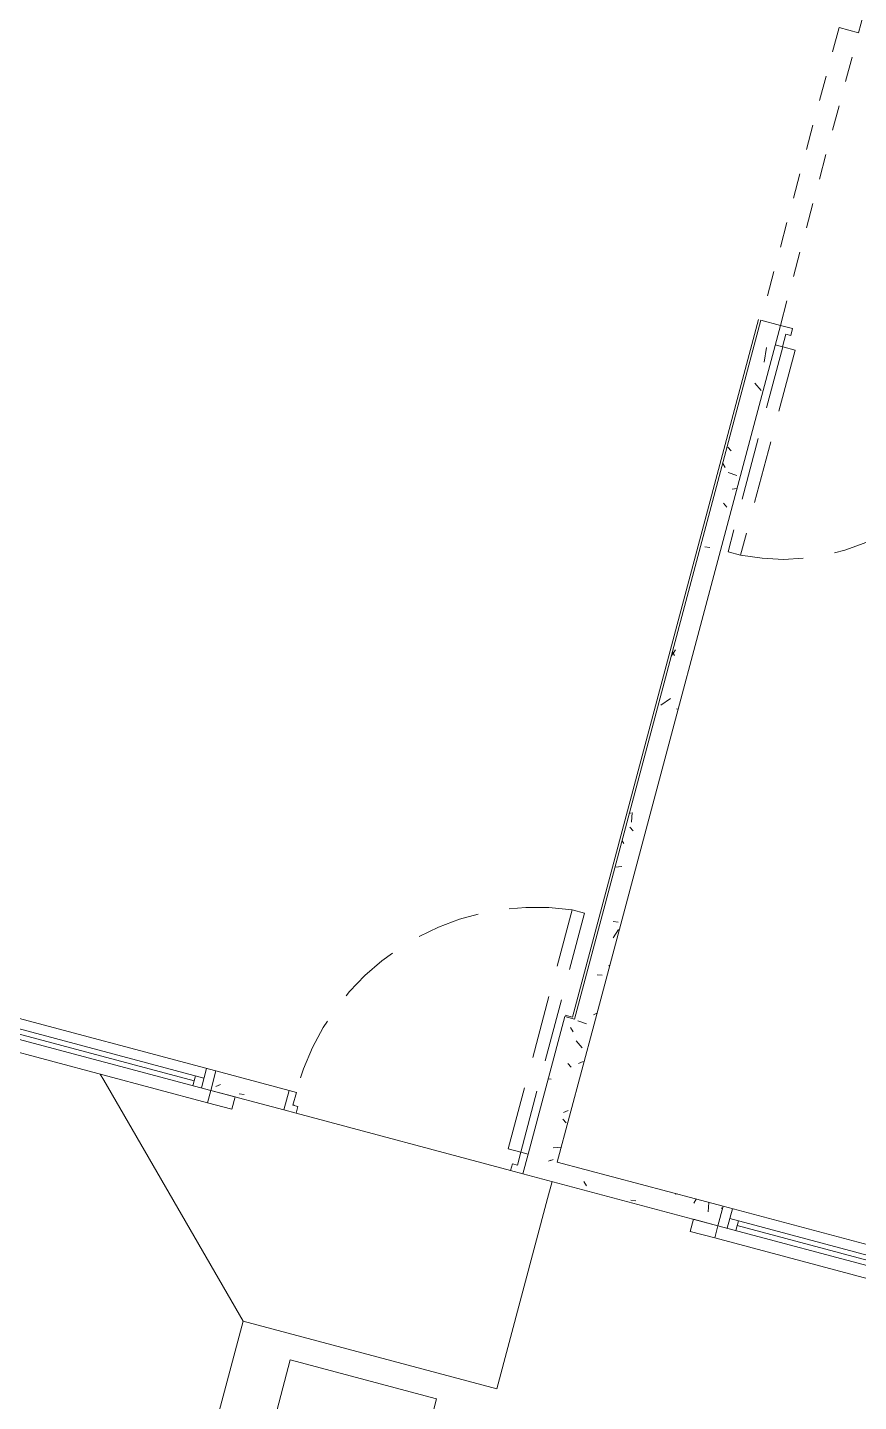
# Model space of a CAD drawing. Header units: metres. Extents: x 689715 to 690980, y 1005284 to 1006835.
# Drawn here: x 690846.95 to 690850.25, y 1005591.83 to 1005597.27 of the extents above; entities that cross this region are included whole.
import ezdxf

# ---------------------------------------------------------------- set-up
doc = ezdxf.new("R2010")
doc.units = ezdxf.units.M
for name, pattern in [('HIDDEN', [0.375, 0.25, -0.125]), ('Overhead', [0.00396875, 0.00238125, -0.0015875]), ('PHANTOM', [2.5, 1.25, -0.25, 0.25, -0.25, 0.25, -0.25])]:
    doc.linetypes.add(name, pattern=pattern)
doc.layers.add('0_NUMERO DE LOTE FASE V', color=3, linetype='Continuous')
for name, color, linetype, lineweight in [('Líneas ocultas', 7, 'HIDDEN', 13), ('Medium Lines', 10, 'Continuous', 18), ('Modelos genéricos', 7, 'Continuous', 13), ('Muros', 7, 'Continuous', 13), ('Overhead', 7, 'Overhead', 13), ('Patrón de corte', 7, 'Continuous', 13), ('Plan Swing', 7, 'HIDDEN', 13), ('Puertas', 7, 'Continuous', 13), ('Suelos', 7, 'Continuous', 9), ('Ventanas', 7, 'Continuous', 13)]:
    doc.layers.add(name, color=color, linetype=linetype, lineweight=lineweight)
pattern_1 = [(139.9999999999999, (365.6615329035558, -75.88183759397361), (0.03836033982117157, 0.4377584771638403), [0.04599999999999998, -0.5029999999999997]), (84.99999999999997, (365.6615329035558, -75.88183759397361), (-0.4580987315439035, -0.08439521406967809), [0.03700000000000001, -0.4020000000000002]), (190.451, (365.6645329040475, -75.84583759406814), (-0.4199401312074268, 0.3526758939897786), [0.039, -0.4270000000000001]), (136.1839999999999, (365.5395329040475, -75.8818375938572), (0.1004214988211118, 0.6506308650644554), [0.06899999999999998, -0.7539999999999998]), (186.6359999999999, (365.547532903729, -75.82783759379527), (-0.5938707988951819, 0.5701916118460522), [0.05799999999999998, -0.6409999999999996]), (81.18399999999994, (365.5395329040475, -75.8818375938572), (-0.5936975411065768, 0.5697220635397624), [0.05500000000000001, -0.6039999999999999]), (110.9999999999999, (365.5705329037737, -75.82083759387024), (0.245780230253577, 0.3642747293136032), [0.04599999999999999, -0.5029999999999999]), (55.99999999999997, (365.5705329037737, -75.82083759387024), (-0.4415777901075865, 0.1482769546615401), [0.03699999999999998, -0.4019999999999998]), (161.4509999999999, (365.5905329035595, -75.79083759407513), (-0.1963072483374971, 0.5120483026533341), [0.03899999999999999, -0.427]), (127.5, (365.6615329035558, -75.88183759397361), (-0.2022933454275577, 0.007375797972208872), [0.02, -0.3770000000000001, 0.02, -0.388, -0.404]), (127.5, (365.6615329035558, -75.88183759397361), (-0.2022933454275577, 0.007375797972208872), [-0.806, 0.02, -0.3840000000000001]), (97.49999999999994, (365.6615329035558, -75.88183759397361), (-0.2399435114399267, 0.1600503399492727), [0.02, -0.213, 0.02, -0.368, -0.154]), (97.49999999999994, (365.6615329035558, -75.88183759397361), (-0.2399435114399267, 0.1600503399492727), [-0.621, 0.02, -0.134]), (57.49999999999999, (365.6615329037886, -76.01783759397222), (0.01404568388630387, 0.3254162238797662), [0.01999999999999999, -0.1319999999999999, 0.01999999999999999, -0.455, -0.6309999999999997]), (57.49999999999999, (365.6615329037886, -76.01783759397222), (0.01404568388630387, 0.3254162238797662), [-0.6279999999999997, 0.01999999999999999, -0.6109999999999997]), (47.49999999999996, (365.6615329037886, -76.07883759384276), (-0.06081860510782452, 0.3554815006055007), [0.02, -0.178, 0.02, -0.2960000000000001, -0.4480000000000001]), (47.49999999999996, (365.6615329037886, -76.07883759384276), (-0.06081860510782452, 0.3554815006055007), [-0.5140000000000001, 0.02, -0.4280000000000001])]

# ---------------------------------------------------------------- blocks, each defined once
blk = doc.blocks.new('M_Opening-Door - 1_20 x 2_21 m-892349-PLANO CLAVE _8 CASAS EN HILERA_ - Dependent 1')
at = {"layer": 'Medium Lines', "color": 53}
for p, q in [((-0.6081886567164145, 0.04000000000000224), (-0.6081886567164145, -0.03999999999999618)), ((0.591811343283585, -0.03999999999999618), (0.591811343283585, 0.04000000000000224))]:
    blk.add_line(p, q, dxfattribs=at)
at = {"layer": 'Overhead', "color": 253}
for p, q in [((0.591811343283585, 0.04000000000000224), (-0.6081886567164145, 0.04000000000000224)), ((-0.6081886567164145, -0.03999999999999618), (0.591811343283585, -0.03999999999999618))]:
    blk.add_line(p, q, dxfattribs=at)
blk = doc.blocks.new('Window-Sliding - VENTANA DE 2_20 X 1_20-1540986-PLANO CLAVE _8 CASAS EN HILERA_ - Dependent 1')
at = {"layer": 'Ventanas', "color": 253}
for p, q in [((1.100365830454672, 0.04), (-1.099634169545327, 0.04)), ((-1.099634169545327, 0.04), (-1.099634169545327, -0.03999999999902364)), ((-1.099634169545327, 0.04000000000097637), (1.100365830454672, 0.04000000000097637)), ((-1.061534169779908, -0.03999999999902364), (-1.061534169779908, 0.04000000000097637)), ((-1.061534169779908, 0.04000000000097637), (-1.061534169779908, -0.03999999999902365)), ((1.062265830467165, 9.714248738745823e-13), (-1.061534169779908, 9.714248738745823e-13)), ((-1.026609169545286, 0.04000000000097637), (-1.026609169545286, 9.714248738745823e-13)), ((-0.02185916954532734, 0.02000000000096879), (-1.026609169545286, 0.02000000000096879)), ((-0.02185916954532734, 0.04000000000097637), (-0.02185916954532734, 9.714248738745823e-13)), ((0.000365830454672653, 9.714248738745823e-13), (0.000365830454672653, 0.04000000000097637)), ((0.000365830454672653, 9.714248738745823e-13), (0.000365830454672653, -0.03999999999902364)), ((0.02259083045467268, -0.03999999999902364), (0.02259083045467268, 9.714248738745823e-13)), ((1.027340830454717, -0.03999999999902364), (1.027340830454717, 9.714248738745823e-13)), ((1.062265830467165, 0.04000000000097637), (1.062265830467165, -0.03999999999902365)), ((1.100365830454672, -0.03999999999902364), (1.100365830454672, 0.04)), ((-1.099634169545327, -0.03999999999902364), (1.100365830454672, -0.03999999999902364)), ((-1.099634169545327, -0.03999999999902364), (1.100365830454672, -0.03999999999902364)), ((-1.09963416929923, -0.03999999999902364), (1.100365830455644, -0.03999999999902364)), ((0.02259083045467268, -0.0199999999990375), (1.027340830454716, -0.0199999999990375))]:
    blk.add_line(p, q, dxfattribs=at)
blk = doc.blocks.new('Window-Sliding - VENTANA DE 1_60 X 1_20-1540950-PLANO CLAVE _8 CASAS EN HILERA_ - Dependent 1')
at = {"layer": 'Ventanas', "color": 253}
for p, q in [((-0.799634169545327, -0.04), (-0.799634169545327, 0.03999999999902364)), ((-0.799634169545327, 0.03999999999902364), (0.8003658304546724, 0.03999999999902364)), ((-0.7996341695453272, 0.03999999999902364), (0.8003658304546725, 0.03999999999902364)), ((-0.7996341692992297, 0.03999999999902364), (0.800365830455645, 0.03999999999902364)), ((-0.7615341697799087, 0.03999999999902364), (-0.7615341697799087, -0.04000000000097637)), ((-0.7615341697799087, -0.04000000000097637), (-0.7615341697799087, 0.03999999999902365)), ((0.000365830454672653, -9.714248738745823e-13), (0.000365830454672653, 0.03999999999902364)), ((0.02259083045467268, 0.03999999999902364), (0.02259083045467268, -9.714248738745823e-13)), ((0.02259083045467268, 0.0199999999990375), (0.7273408304547152, 0.0199999999990375)), ((0.7273408304547152, 0.03999999999902364), (0.7273408304547152, -9.714248738745823e-13)), ((0.7622658304671647, -0.04000000000097637), (0.7622658304671647, 0.03999999999902365)), ((0.8003658304546724, 0.03999999999902364), (0.8003658304546724, -0.04)), ((0.8003658304546724, -0.04), (-0.799634169545327, -0.04)), ((-0.7996341695453272, -0.04000000000097637), (0.8003658304546725, -0.04000000000097637)), ((0.7622658304671647, -9.714248738745823e-13), (-0.761534169779909, -9.714248738745823e-13)), ((-0.7266091695452884, -0.04000000000097637), (-0.7266091695452884, -9.714248738745823e-13)), ((-0.02185916954532734, -0.02000000000096879), (-0.7266091695452884, -0.02000000000096879)), ((-0.02185916954532734, -0.04000000000097637), (-0.02185916954532734, -9.714248738745823e-13)), ((0.000365830454672653, -9.714248738745823e-13), (0.000365830454672653, -0.04000000000097637))]:
    blk.add_line(p, q, dxfattribs=at)
blk = doc.blocks.new('M_MOLDURA SENCILLA PARA VENTANAS - 2_20x1_20-1429797-PLANO CLAVE _8 CASAS EN HILERA_ - Dependent 1')
at = {"layer": 'Modelos genéricos', "color": 9, "lineweight": 9}
for p, q in [((-0.975000000000008, 0.08999999999999686), (-1.075000000000009, 0.08999999999999686)), ((-1.075000000000009, 0.08999999999999686), (-1.075000000000009, 0.04000000000000823)), ((-0.975000000000008, 0.04000000000000823), (-0.975000000000008, 0.08999999999999686)), ((1.324999999999992, 0.08999999999999686), (1.224999999999992, 0.08999999999999686)), ((1.224999999999992, 0.08999999999999686), (1.224999999999992, 0.04000000000000823)), ((1.324999999999992, 0.04000000000000823), (1.324999999999992, 0.08999999999999686)), ((-1.075000000000009, 0.04000000000000823), (-0.975000000000008, 0.04000000000000823)), ((1.224999999999992, 0.04000000000000823), (1.324999999999992, 0.04000000000000823))]:
    blk.add_line(p, q, dxfattribs=at)
at = {"layer": 'Modelos genéricos', "color": 253}
blk.add_line((-0.9750000000000082, 0.09000000000000001), (1.224999999999992, 0.09000000000000001), dxfattribs=at)
blk = doc.blocks.new('M_MOLDURA SENCILLA PARA VENTANAS - 1_20x1_60-V5-PLANO CLAVE _8 CASAS EN HILERA_ - Dependent 1')
at = {"layer": 'Modelos genéricos', "color": 9, "lineweight": 9}
for p, q in [((-0.675000000000009, 0.08999999999999686), (-0.7750000000000079, 0.08999999999999686)), ((-0.7750000000000079, 0.08999999999999686), (-0.7750000000000079, 0.04000000000000823)), ((-0.675000000000009, 0.04000000000000823), (-0.675000000000009, 0.08999999999999686)), ((1.024999999999992, 0.08999999999999686), (0.9249999999999912, 0.08999999999999686)), ((0.9249999999999912, 0.08999999999999686), (0.9249999999999912, 0.04000000000000823)), ((1.024999999999992, 0.04000000000000823), (1.024999999999992, 0.08999999999999686)), ((-0.7750000000000079, 0.04000000000000823), (-0.675000000000009, 0.04000000000000823)), ((0.9249999999999912, 0.04000000000000823), (1.024999999999992, 0.04000000000000823))]:
    blk.add_line(p, q, dxfattribs=at)
at = {"layer": 'Modelos genéricos', "color": 253}
blk.add_line((-0.675000000000008, 0.09000000000000001), (0.924999999999992, 0.09000000000000001), dxfattribs=at)
blk = doc.blocks.new('M_SINGLE DOOR_PRINCIPAL - _98 x 2_18-1543017-PLANO CLAVE _8 CASAS EN HILERA_ - Dependent 1')
at = {"layer": 'Plan Swing', "color": 253}
for p, q in [((0.4089999999999979, 0.04000000000001053), (0.4089999999999979, 1.02000000000001)), ((0.4600000000000514, 1.02000000000001), (0.4089999999999979, 1.02000000000001)), ((0.4600000000000514, 0.04000000000001053), (0.4600000000000514, 1.02000000000001)), ((0.4600000000000514, 0.04000000000001053), (0.4089999999999979, 0.04000000000001053))]:
    blk.add_line(p, q, dxfattribs=at)
blk.add_arc((0.520000000000048, 0.04480403496726841), 0.9814928273890571, 96.49364626227735, 179.9999999999998, dxfattribs=at)
at = {"layer": 'Puertas', "color": 9, "lineweight": 9}
for p, q in [((-0.460000000000006, 0.04000000000000724), (-0.4900000000000043, 0.04000000000000717)), ((-0.4600000000000058, -0.0122499999999987), (-0.460000000000006, 0.04000000000000724)), ((0.4899999999999966, 0.0400000000000091), (0.4599999999999982, 0.04000000000000896)), ((0.4599999999999982, 0.04000000000000896), (0.4599999999999982, -0.01224999999999695)), ((-0.4900000000000041, -0.03999999999999282), (-0.4400000000000057, -0.03999999999999271)), ((-0.4400000000000058, -0.01224999999999866), (-0.4600000000000058, -0.0122499999999987)), ((-0.4400000000000057, -0.03999999999999271), (-0.4400000000000058, -0.01224999999999866)), ((0.4599999999999982, -0.01224999999999695), (0.4399999999999982, -0.01224999999999702)), ((0.4399999999999982, -0.01224999999999702), (0.4399999999999982, -0.03999999999999092)), ((0.4399999999999982, -0.03999999999999092), (0.4899999999999966, -0.03999999999999099))]:
    blk.add_line(p, q, dxfattribs=at)
at = {"layer": 'Puertas', "color": 253}
for p, q in [((-0.4600000000000056, -0.01224999999998467), (-0.4600000000000056, -0.01099999999998057)), ((-0.4550000000000055, -0.01099999999998056), (-0.4600000000000056, -0.01099999999998057)), ((-0.4550000000000054, -0.01099999999998668), (-0.4600000000000054, -0.0109999999999867)), ((-0.4600000000000056, -0.01224999999998467), (-0.4550000000000055, -0.01224999999998466)), ((-0.4550000000000055, -0.01099999999998056), (-0.4550000000000055, -0.01224999999998466)), ((-0.4550000000000054, -0.01099999999998668), (-0.4550000000000054, -0.0122499999999908))]:
    blk.add_line(p, q, dxfattribs=at)
blk = doc.blocks.new('PV_PUERTA SENCILLA - _90 x 2_17-1542279-PLANO CLAVE _8 CASAS EN HILERA_ - Dependent 1')
at = {"layer": 'Líneas ocultas', "color": 253}
for p, q in [((0.3683286352964649, 0.03999999999999443), (0.3683286352964649, 0.8799999999999943)), ((0.4193286352964649, 0.8799999999999943), (0.3683286352964649, 0.8799999999999943)), ((0.4193286352964649, 0.03999999999999443), (0.4193286352964649, 0.8799999999999943)), ((0.4193286352964649, 0.03999999999999443), (0.3683286352964649, 0.03999999999999443))]:
    blk.add_line(p, q, dxfattribs=at)
blk.add_arc((0.4193286352964647, 0.03999999999997304), 0.841546790142994, 93.47440736753113, 183.4744073675307, dxfattribs=at)
at = {"layer": 'Puertas', "color": 253}
for p, q in [((-0.4500000000000027, -0.05000000000000356), (-0.450000000000003, 0.04999999999999645)), ((-0.4450000000000029, 0.04999999999999647), (-0.450000000000003, 0.04999999999999645)), ((-0.4450000000000029, 0.04999999999999647), (-0.4450000000000027, -0.05000000000000354)), ((-0.4500000000000027, -0.05000000000000356), (-0.4450000000000027, -0.05000000000000354))]:
    blk.add_line(p, q, dxfattribs=at)
at = {"layer": 'Puertas', "color": 9, "lineweight": 9}
for p, q in [((-0.4200000000000045, 0.03999999999999649), (-0.4450000000000046, 0.03999999999999646)), ((-0.4200000000000044, -0.01225000000000943), (-0.4200000000000045, 0.03999999999999649)), ((0.4499484307344891, 0.03999999999999823), (0.4200000000000014, 0.03999999999999804)), ((0.4200000000000014, 0.03999999999999804), (0.4200000000000016, -0.01225000000000783)), ((-0.4450000000000042, -0.04000000000000354), (-0.4000000000000044, -0.04000000000000346)), ((-0.4000000000000044, -0.01225000000000941), (-0.4200000000000044, -0.01225000000000943)), ((-0.4000000000000044, -0.04000000000000346), (-0.4000000000000044, -0.01225000000000941)), ((0.4200000000000016, -0.01225000000000783), (0.4000000000000016, -0.0122500000000079)), ((0.4000000000000016, -0.0122500000000079), (0.4000000000000013, -0.04000000000000183)), ((0.4000000000000013, -0.04000000000000183), (0.4499484307344889, -0.04000000000000187))]:
    blk.add_line(p, q, dxfattribs=at)
blk = doc.blocks.new('A TRANSFORMADA A B')
at = {"layer": 'Patrón de corte'}
h = blk.add_hatch(dxfattribs=at)
h.set_pattern_fill('HORMIGÓN', color=254, angle=90.00000000000001, style=0, pattern_type=2)
h.set_pattern_definition(pattern_1)
h.paths.add_polyline_path([(286.1439854069613, -61.57999999239109), (286.0639854071196, -61.57999999215826), (286.0639854071196, -61.87999999232125), (286.143985407427, -61.87999999237945)])
h.paths.add_polyline_path([(286.1439854071941, -64.28005156177096), (286.143985407427, -63.47999999229796), (286.0639854071196, -63.47999999241438), (286.0639854071196, -64.28005156177096)])
h.paths.add_polyline_path([(286.1439854069613, -65.26005156169413), (286.0639854068868, -65.2600515614613), (286.0639854071196, -65.56005156162428), (286.1439854067285, -65.56005156162428)])
h.paths.add_polyline_path([(286.1439854067285, -68.4399999876623), (286.1439854069613, -67.7600515614613), (286.0639854071196, -67.76005156157771), (286.0639854071196, -68.43999998754589)])
h = blk.add_hatch(dxfattribs=at)
h.set_pattern_fill('HORMIGÓN', color=254, angle=90.00000000000001, style=0, pattern_type=2)
h.set_pattern_definition(pattern_1)
h.paths.add_polyline_path([(285.4989854069427, -64.23999999236548), (285.4989854074083, -64.15999999223277), (282.6338196631987, -64.15999999223277), (282.6338196631987, -64.23999999230728), (283.6176494921092, -64.23999999230728)], flags=0)
h.paths.add_polyline_path([(281.4338196632452, -64.15999999223277), (277.9638196628075, -64.15999999252381), (277.9638196632732, -64.23999999236548), (281.4338196634781, -64.23999999213265)], flags=0)
h = blk.add_hatch(dxfattribs=at)
h.set_pattern_fill('HORMIGÓN', color=254, angle=90.00000000000001, style=0, pattern_type=2)
h.set_pattern_definition(pattern_1)
h.paths.add_polyline_path([(286.0639854068868, -64.15999999211635), (285.4989854074083, -64.15999999223277), (285.4989854069427, -64.27999999222811), (286.0639854068868, -64.27999999234453)], flags=0)
at = {"layer": 'Muros', "color": 253}
for p, q in [((286.0639854071196, -63.47999999241438), (286.0639854068868, -64.15999999211635)), ((286.1439854071941, -64.28005156177096), (286.143985407427, -63.47999999229796)), ((281.4338196632452, -64.15999999223277), (277.9638196628075, -64.15999999252381)), ((285.4989854074083, -64.15999999223277), (282.6338196631987, -64.15999999223277)), ((286.0639854068868, -64.15999999211635), (285.4989854074083, -64.15999999223277)), ((282.6338196631987, -64.23999999230728), (285.4989854069427, -64.23999999236548)), ((285.4939854070544, -64.24999982467853), (282.6338196631987, -64.24999982467853)), ((285.4939854070544, -64.24999982467853), (285.4939854068216, -64.2799999921699)), ((285.4989854069427, -64.23999999236548), (285.4989854069427, -64.27999999222811)), ((285.4989854069427, -64.27999999222811), (286.0639854068868, -64.27999999234453)), ((286.0639854071196, -64.28005156177096), (286.1439854071941, -64.28005156177096)), ((286.0639854068868, -65.2600515614613), (286.0639854071196, -65.56005156162428)), ((286.1439854069613, -65.26005156169413), (286.0639854068868, -65.2600515614613)), ((286.1439854067285, -65.56005156162428), (286.1439854069613, -65.26005156169413))]:
    blk.add_line(p, q, dxfattribs=at)
at = {"layer": 'Suelos', "color": 9}
for p, q in [((286.2139854070265, -64.15999784879386), (286.1439854069613, -64.15999786724569)), ((286.9939854070544, -64.15999764634762), (286.2139854070265, -64.15999784879386)), ((286.9939854068216, -65.20005156181287), (286.9939854070544, -64.15999764634762)), ((286.1439854071941, -65.21005156164756), (286.1439854067285, -64.33005156175932)), ((287.4939854070544, -64.38005156174768), (287.0939854069147, -64.38005156151485)), ((287.0939854069147, -64.38005156151485), (287.0939854069147, -64.98005156166619)), ((287.0939854069147, -64.98005156166619), (287.4939854065888, -64.9800515617244)), ((286.2139854070265, -65.98005156154977), (286.9939854068216, -65.20005156181287)), ((291.1439854067285, -65.20005156158004), (286.9939854068216, -65.20005156181287)), ((286.1939854072407, -66.00005156151019), (286.2139854070265, -65.98005156154977))]:
    blk.add_line(p, q, dxfattribs=at)
at = {"color": 254, "lineweight": 13}
for name, p, rotation in [('M_MOLDURA SENCILLA PARA VENTANAS - 1_20x1_60-V5-PLANO CLAVE _8 CASAS EN HILERA_ - Dependent 1', (286.103985406924, -62.55499999236781), 270), ('Window-Sliding - VENTANA DE 1_60 X 1_20-1540950-PLANO CLAVE _8 CASAS EN HILERA_ - Dependent 1', (286.1039854066912, -62.67963416181738), 270), ('PV_PUERTA SENCILLA - _90 x 2_17-1542279-PLANO CLAVE _8 CASAS EN HILERA_ - Dependent 1', (282.6738196632359, -63.71005156141473), 270), ('M_SINGLE DOOR_PRINCIPAL - _98 x 2_18-1543017-PLANO CLAVE _8 CASAS EN HILERA_ - Dependent 1', (286.1039854066912, -64.7700515614124), 90), ('M_MOLDURA SENCILLA PARA VENTANAS - 2_20x1_20-1429797-PLANO CLAVE _8 CASAS EN HILERA_ - Dependent 1', (286.1039854066912, -66.535051561601), 270), ('Window-Sliding - VENTANA DE 2_20 X 1_20-1540986-PLANO CLAVE _8 CASAS EN HILERA_ - Dependent 1', (286.1039854066912, -66.65968573110877), 270)]:
    blk.add_blockref(name, p, dxfattribs=dict(at, rotation=rotation))
blk.add_blockref('M_Opening-Door - 1_20 x 2_21 m-892349-PLANO CLAVE _8 CASAS EN HILERA_ - Dependent 1', (282.0420083203353, -64.19999999221181), dxfattribs=at)
blk = doc.blocks.new('CASTILLA 7 NUEVA')
at = {"rotation": 269.9999998879757}
blk.add_blockref('A TRANSFORMADA A B', (330.5665340038831, 260.2961971417535), dxfattribs=at)

msp = doc.modelspace()

# ---------------------------------------------------------------- block references
at = {"layer": '0_NUMERO DE LOTE FASE V', "linetype": 'PHANTOM', "rotation": 345.0660436350147}
msp.add_blockref('CASTILLA 7 NUEVA', (690598.286133139, 1005686.330502436), dxfattribs=at)

doc.saveas('drawing.dxf')
